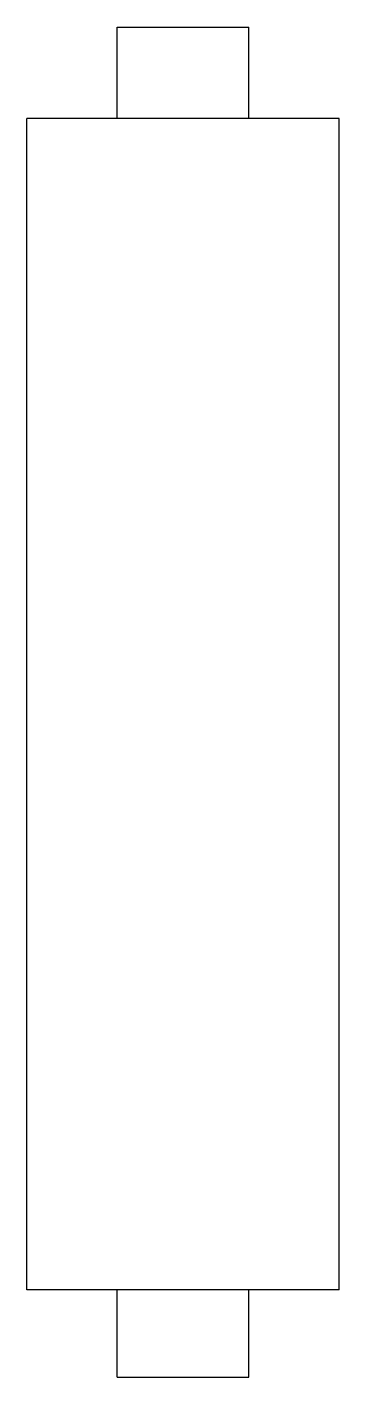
# Model space of a CAD drawing. Header units: metres. Extents: x -14 to 0, y -60.5 to 0.
import ezdxf

# ---------------------------------------------------------------- set-up
doc = ezdxf.new("R2010")
doc.units = ezdxf.units.M

msp = doc.modelspace()

# ---------------------------------------------------------------- linework, layer by layer
for points in [[(-9.95, -4.1), (-9.95, -4.018), (-9.95, -3.936), (-9.95, -3.854), (-9.95, -3.772), (-9.95, -3.69), (-9.95, -3.608), (-9.95, -3.526), (-9.95, -3.444), (-9.95, -3.362), (-9.95, -3.28), (-9.95, -3.198), (-9.95, -3.116), (-9.95, -3.034), (-9.95, -2.952), (-9.95, -2.87), (-9.95, -2.788), (-9.95, -2.706), (-9.95, -2.624), (-9.95, -2.542), (-9.95, -2.46), (-9.95, -2.378), (-9.95, -2.296), (-9.95, -2.214), (-9.95, -2.132), (-9.95, -2.05), (-9.95, -1.968), (-9.95, -1.886), (-9.95, -1.804), (-9.95, -1.722), (-9.95, -1.64), (-9.95, -1.558), (-9.95, -1.476), (-9.95, -1.394), (-9.95, -1.312), (-9.95, -1.23), (-9.95, -1.148), (-9.95, -1.066), (-9.95, -0.984), (-9.95, -0.902), (-9.95, -0.82), (-9.95, -0.738), (-9.95, -0.656), (-9.95, -0.574), (-9.95, -0.492), (-9.95, -0.41), (-9.95, -0.328), (-9.95, -0.246), (-9.95, -0.164), (-9.95, -0.082), (-9.95, 0)], [(-9.95, 0), (-9.929, 0), (-9.909, 0), (-9.888, 0), (-9.85, 0), (-9.789, 0), (-9.728, 0), (-9.667, 0), (-9.574, 0), (-9.475, 0), (-9.377, 0), (-9.269, 0), (-9.138, 0), (-9.007, 0), (-8.877, 0), (-8.727, 0), (-8.571, 0), (-8.414, 0), (-8.255, 0), (-8.08, 0), (-7.906, 0), (-7.731, 0), (-7.551, 0), (-7.368, 0), (-7.184, 0), (-7, 0), (-6.816, 0), (-6.632, 0), (-6.449, 0), (-6.269, 0), (-6.094, 0), (-5.92, 0), (-5.745, 0), (-5.586, 0), (-5.429, 0), (-5.273, 0), (-5.123, 0), (-4.993, 0), (-4.862, 0), (-4.731, 0), (-4.623, 0), (-4.525, 0), (-4.426, 0), (-4.333, 0), (-4.272, 0), (-4.211, 0), (-4.15, 0), (-4.112, 0), (-4.091, 0), (-4.071, 0), (-4.05, 0)], [(-4.05, -4.1), (-4.05, -4.018), (-4.05, -3.936), (-4.05, -3.854), (-4.05, -3.772), (-4.05, -3.69), (-4.05, -3.608), (-4.05, -3.526), (-4.05, -3.444), (-4.05, -3.362), (-4.05, -3.28), (-4.05, -3.198), (-4.05, -3.116), (-4.05, -3.034), (-4.05, -2.952), (-4.05, -2.87), (-4.05, -2.788), (-4.05, -2.706), (-4.05, -2.624), (-4.05, -2.542), (-4.05, -2.46), (-4.05, -2.378), (-4.05, -2.296), (-4.05, -2.214), (-4.05, -2.132), (-4.05, -2.05), (-4.05, -1.968), (-4.05, -1.886), (-4.05, -1.804), (-4.05, -1.722), (-4.05, -1.64), (-4.05, -1.558), (-4.05, -1.476), (-4.05, -1.394), (-4.05, -1.312), (-4.05, -1.23), (-4.05, -1.148), (-4.05, -1.066), (-4.05, -0.984), (-4.05, -0.902), (-4.05, -0.82), (-4.05, -0.738), (-4.05, -0.656), (-4.05, -0.574), (-4.05, -0.492), (-4.05, -0.41), (-4.05, -0.328), (-4.05, -0.246), (-4.05, -0.164), (-4.05, -0.082), (-4.05, 0)], [(-14, -56.6), (-14, -55.55), (-14, -54.5), (-14, -53.45), (-14, -52.4), (-14, -51.35), (-14, -50.3), (-14, -49.25), (-14, -48.2), (-14, -47.15), (-14, -46.1), (-14, -45.05), (-14, -44), (-14, -42.95), (-14, -41.9), (-14, -40.85), (-14, -39.8), (-14, -38.75), (-14, -37.7), (-14, -36.65), (-14, -35.6), (-14, -34.55), (-14, -33.5), (-14, -32.45), (-14, -31.4), (-14, -30.35), (-14, -29.3), (-14, -28.25), (-14, -27.2), (-14, -26.15), (-14, -25.1), (-14, -24.05), (-14, -23), (-14, -21.95), (-14, -20.9), (-14, -19.85), (-14, -18.8), (-14, -17.75), (-14, -16.7), (-14, -15.65), (-14, -14.6), (-14, -13.55), (-14, -12.5), (-14, -11.45), (-14, -10.4), (-14, -9.35), (-14, -8.3), (-14, -7.25), (-14, -6.2), (-14, -5.15), (-14, -4.1)], [(0, -4.1), (-0.049, -4.1), (-0.098, -4.1), (-0.147, -4.1), (-0.238, -4.1), (-0.383, -4.1), (-0.528, -4.1), (-0.673, -4.1), (-0.893, -4.1), (-1.127, -4.1), (-1.36, -4.1), (-1.616, -4.1), (-1.926, -4.1), (-2.237, -4.1), (-2.547, -4.1), (-2.901, -4.1), (-3.273, -4.1), (-3.644, -4.1), (-4.022, -4.1), (-4.436, -4.1), (-4.851, -4.1), (-5.265, -4.1), (-5.692, -4.1), (-6.128, -4.1), (-6.564, -4.1), (-7, -4.1), (-7.436, -4.1), (-7.872, -4.1), (-8.308, -4.1), (-8.735, -4.1), (-9.149, -4.1), (-9.564, -4.1), (-9.978, -4.1), (-10.356, -4.1), (-10.727, -4.1), (-11.099, -4.1), (-11.453, -4.1), (-11.763, -4.1), (-12.074, -4.1), (-12.384, -4.1), (-12.64, -4.1), (-12.873, -4.1), (-13.107, -4.1), (-13.327, -4.1), (-13.472, -4.1), (-13.617, -4.1), (-13.762, -4.1), (-13.853, -4.1), (-13.902, -4.1), (-13.951, -4.1), (-14, -4.1)], [(0, -56.6), (0, -55.55), (0, -54.5), (0, -53.45), (0, -52.4), (0, -51.35), (0, -50.3), (0, -49.25), (0, -48.2), (0, -47.15), (0, -46.1), (0, -45.05), (0, -44), (0, -42.95), (0, -41.9), (0, -40.85), (0, -39.8), (0, -38.75), (0, -37.7), (0, -36.65), (0, -35.6), (0, -34.55), (0, -33.5), (0, -32.45), (0, -31.4), (0, -30.35), (0, -29.3), (0, -28.25), (0, -27.2), (0, -26.15), (0, -25.1), (0, -24.05), (0, -23), (0, -21.95), (0, -20.9), (0, -19.85), (0, -18.8), (0, -17.75), (0, -16.7), (0, -15.65), (0, -14.6), (0, -13.55), (0, -12.5), (0, -11.45), (0, -10.4), (0, -9.35), (0, -8.3), (0, -7.25), (0, -6.2), (0, -5.15), (0, -4.1)], [(0, -56.6), (-0.049, -56.6), (-0.098, -56.6), (-0.147, -56.6), (-0.238, -56.6), (-0.383, -56.6), (-0.528, -56.6), (-0.673, -56.6), (-0.893, -56.6), (-1.127, -56.6), (-1.36, -56.6), (-1.616, -56.6), (-1.926, -56.6), (-2.237, -56.6), (-2.547, -56.6), (-2.901, -56.6), (-3.273, -56.6), (-3.644, -56.6), (-4.022, -56.6), (-4.436, -56.6), (-4.851, -56.6), (-5.265, -56.6), (-5.692, -56.6), (-6.128, -56.6), (-6.564, -56.6), (-7, -56.6), (-7.436, -56.6), (-7.872, -56.6), (-8.308, -56.6), (-8.735, -56.6), (-9.149, -56.6), (-9.564, -56.6), (-9.978, -56.6), (-10.356, -56.6), (-10.727, -56.6), (-11.099, -56.6), (-11.453, -56.6), (-11.763, -56.6), (-12.074, -56.6), (-12.384, -56.6), (-12.64, -56.6), (-12.873, -56.6), (-13.107, -56.6), (-13.327, -56.6), (-13.472, -56.6), (-13.617, -56.6), (-13.762, -56.6), (-13.853, -56.6), (-13.902, -56.6), (-13.951, -56.6), (-14, -56.6)], [(-9.95, -60.5), (-9.95, -60.422), (-9.95, -60.344), (-9.95, -60.266), (-9.95, -60.188), (-9.95, -60.11), (-9.95, -60.032), (-9.95, -59.954), (-9.95, -59.876), (-9.95, -59.798), (-9.95, -59.72), (-9.95, -59.642), (-9.95, -59.564), (-9.95, -59.486), (-9.95, -59.408), (-9.95, -59.33), (-9.95, -59.252), (-9.95, -59.174), (-9.95, -59.096), (-9.95, -59.018), (-9.95, -58.94), (-9.95, -58.862), (-9.95, -58.784), (-9.95, -58.706), (-9.95, -58.628), (-9.95, -58.55), (-9.95, -58.472), (-9.95, -58.394), (-9.95, -58.316), (-9.95, -58.238), (-9.95, -58.16), (-9.95, -58.082), (-9.95, -58.004), (-9.95, -57.926), (-9.95, -57.848), (-9.95, -57.77), (-9.95, -57.692), (-9.95, -57.614), (-9.95, -57.536), (-9.95, -57.458), (-9.95, -57.38), (-9.95, -57.302), (-9.95, -57.224), (-9.95, -57.146), (-9.95, -57.068), (-9.95, -56.99), (-9.95, -56.912), (-9.95, -56.834), (-9.95, -56.756), (-9.95, -56.678), (-9.95, -56.6)], [(-4.05, -60.5), (-4.05, -60.422), (-4.05, -60.344), (-4.05, -60.266), (-4.05, -60.188), (-4.05, -60.11), (-4.05, -60.032), (-4.05, -59.954), (-4.05, -59.876), (-4.05, -59.798), (-4.05, -59.72), (-4.05, -59.642), (-4.05, -59.564), (-4.05, -59.486), (-4.05, -59.408), (-4.05, -59.33), (-4.05, -59.252), (-4.05, -59.174), (-4.05, -59.096), (-4.05, -59.018), (-4.05, -58.94), (-4.05, -58.862), (-4.05, -58.784), (-4.05, -58.706), (-4.05, -58.628), (-4.05, -58.55), (-4.05, -58.472), (-4.05, -58.394), (-4.05, -58.316), (-4.05, -58.238), (-4.05, -58.16), (-4.05, -58.082), (-4.05, -58.004), (-4.05, -57.926), (-4.05, -57.848), (-4.05, -57.77), (-4.05, -57.692), (-4.05, -57.614), (-4.05, -57.536), (-4.05, -57.458), (-4.05, -57.38), (-4.05, -57.302), (-4.05, -57.224), (-4.05, -57.146), (-4.05, -57.068), (-4.05, -56.99), (-4.05, -56.912), (-4.05, -56.834), (-4.05, -56.756), (-4.05, -56.678), (-4.05, -56.6)], [(-9.95, -60.5), (-9.929, -60.5), (-9.909, -60.5), (-9.888, -60.5), (-9.85, -60.5), (-9.789, -60.5), (-9.728, -60.5), (-9.667, -60.5), (-9.574, -60.5), (-9.475, -60.5), (-9.377, -60.5), (-9.269, -60.5), (-9.138, -60.5), (-9.007, -60.5), (-8.877, -60.5), (-8.727, -60.5), (-8.571, -60.5), (-8.414, -60.5), (-8.255, -60.5), (-8.08, -60.5), (-7.906, -60.5), (-7.731, -60.5), (-7.551, -60.5), (-7.368, -60.5), (-7.184, -60.5), (-7, -60.5), (-6.816, -60.5), (-6.632, -60.5), (-6.449, -60.5), (-6.269, -60.5), (-6.094, -60.5), (-5.92, -60.5), (-5.745, -60.5), (-5.586, -60.5), (-5.429, -60.5), (-5.273, -60.5), (-5.123, -60.5), (-4.993, -60.5), (-4.862, -60.5), (-4.731, -60.5), (-4.623, -60.5), (-4.525, -60.5), (-4.426, -60.5), (-4.333, -60.5), (-4.272, -60.5), (-4.211, -60.5), (-4.15, -60.5), (-4.112, -60.5), (-4.091, -60.5), (-4.071, -60.5), (-4.05, -60.5)]]:
    msp.add_lwpolyline(points)

doc.saveas('drawing.dxf')
